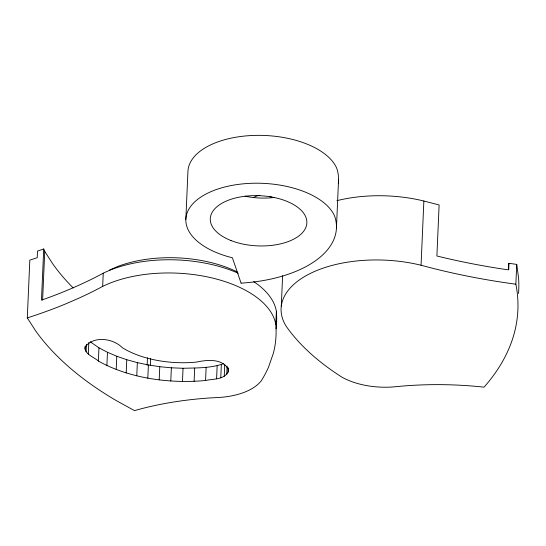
<?xml version="1.0" encoding="UTF-8"?>
<svg xmlns="http://www.w3.org/2000/svg" width="546" height="546" viewBox="0 0 546 546"><rect width="100%" height="100%" fill="white"/><g stroke="black" fill="none" stroke-linecap="round" stroke-linejoin="round"><path stroke-width="0.82" d="M253.726 281.647A101.495 52.73 2.5 0 1 276.365 311.247L275.785 324.454A310.776 161.452 2.5 0 1 273.403 353.125L268.536 367.144A310.776 161.452 2.5 0 1 261.254 380.808A55.774 28.972 2.5 0 1 217.718 397.522L210.387 397.932A224.891 116.837 2.5 0 0 134.48 410.619L116.359 400.648A391.182 203.228 2.5 0 1 35.565 330.76L27.3 317.902L29.825 260.142L37.217 257.712L37.51 251.112L43.714 248.983L44.738 251.406L52.839 264.011A375.709 195.188 2.5 0 0 73.191 287.919M43.714 248.983L41.476 300.143A421.355 218.898 2.5 0 0 103.242 273.205A101.495 52.73 2.5 0 1 238.206 273.225M42.615 300.054L44.738 251.406M228.426 367.874L228.167 371.976C223.894 379.907 213.042 378.774 205.569 380.494C186.322 382.316 166.851 381.524 147.816 378.166C130.624 374.938 113.677 369.669 98.389 361.049C93.762 356.797 83.524 354.122 85.196 346.041M86.091 351.774L86.418 344.349M88.295 354.02L88.8 342.465M98.389 361.049L98.963 347.843L90.213 341.755M27.3 317.902A421.355 218.898 2.5 0 0 66.919 303.378L79.293 297.98A421.355 218.898 2.5 0 0 102.668 286.404L103.242 273.205M106.893 365.486L107.473 352.279L98.963 347.843M116.202 369.451L116.776 356.251L107.473 352.279M126.194 372.918L126.774 359.712L116.776 356.251M136.773 375.832L137.353 362.633L126.774 359.712M147.14 365.233L147.468 357.685M147.816 378.166L148.389 364.967L137.353 362.633M150.321 365.267L150.614 358.558M159.2 379.9L159.773 366.7L148.389 364.967M170.789 381.006L171.369 367.806L159.773 366.7M185.838 219.451L187.933 171.594A75.396 39.169 2.5 0 1 255.426 135.381A75.396 39.169 2.5 0 1 336.718 168.236A115.998 60.265 2.5 0 1 338.261 183.224M182.473 381.477L183.046 368.277C196.499 367.861 210.626 368.332 223.43 363.704M194.11 381.306L194.683 368.106M205.569 380.494L206.142 367.294M216.585 378.849L217.165 365.649M220.768 377.839L221.348 364.632M224.242 376.283L224.747 364.728M226.767 374.283L227.122 366.032M228.167 371.976L228.31 368.68M281.286 306.115L282.616 275.696M336.445 227.935L338.534 180.078M421.062 265.24A101.495 52.73 2.5 0 0 313.588 271.901A101.495 52.73 2.5 0 0 286.002 325.996A310.776 161.452 2.5 0 0 341.939 377.156A55.774 28.972 2.5 0 0 395.597 386.711A224.891 116.837 2.5 0 1 484.056 387.162A391.182 203.228 2.5 0 0 515.868 284.2A421.355 218.898 2.5 0 1 421.062 265.24L423.867 201.017A101.495 52.73 2.5 0 0 336.93 200.669M518.543 293.536A391.182 203.228 2.5 0 0 518.55 277.73L516.728 264.394L508.852 263.295L508.292 269.861A421.355 218.898 2.5 0 1 436.896 255.985L439.12 204.968L423.867 201.017M508.804 269.39L508.852 263.295M515.868 284.2L516.728 264.394M85.053 349.338L85.237 346.887C93.687 335.483 113.213 338.336 122.406 347.754A74.829 38.875 2.5 0 0 196.492 362.094C206.838 359.807 222.802 358.224 228.351 369.526M109.412 270.12L116.182 267.096A92.779 48.198 2.5 0 1 237.141 271.894M171.369 367.806L183.046 368.277M276.365 311.247A310.776 161.452 2.5 0 1 276.078 328.835M102.668 286.404A101.495 52.73 2.5 0 1 209.2 277.293A101.495 52.73 2.5 0 1 275.785 324.454M274.597 197.434A48.328 25.109 2.5 0 1 245.052 196.212M253.883 197.406A11.602 6.026 2.5 0 1 259.876 195.297M270.017 196.41A11.602 6.026 2.5 0 1 272.249 197.543M241.079 283.142L232.398 257.78A75.396 39.169 2.5 0 1 212.544 190.984A75.396 39.169 2.5 0 1 334.63 216.093A115.998 60.265 2.5 0 1 241.079 283.142M231.013 240.547A48.328 25.109 2.5 0 0 306.702 224.426A48.328 25.109 2.5 0 0 238.015 197.399A48.328 25.109 2.5 0 0 231.013 240.547"/></g></svg>
